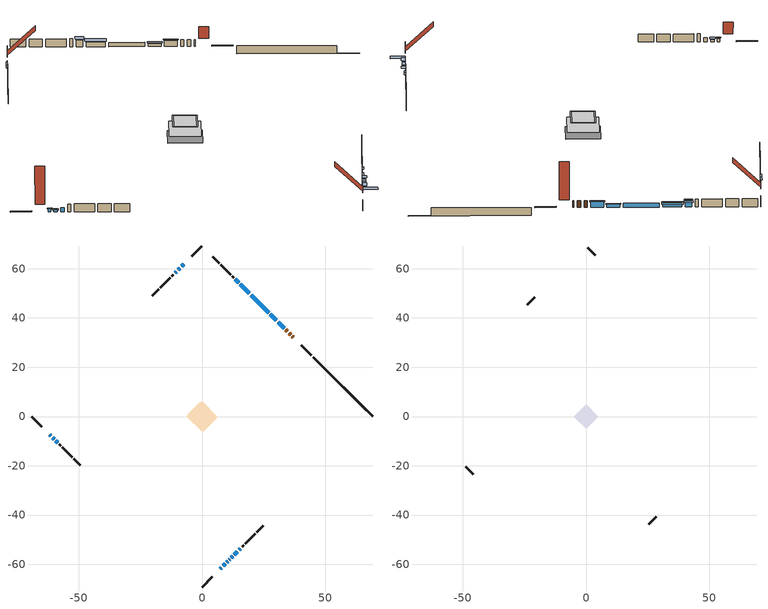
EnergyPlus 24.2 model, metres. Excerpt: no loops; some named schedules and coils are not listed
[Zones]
conditioned space
 floor adiabatic (AdiabaticFloorConstruction): -6.24,0 0,6.24 6.24,0 0,-6.24 z1.86
 floor foundation (Slab1 construction): -6.03,0.81 -0.81,6.03 6.03,-0.81 0.81,-6.03 z-0.64
 wall outside (RimJoist1 construction): 0,-69.24 4.22,-65.02 / -69.24,0 -65.02,-4.22 / 0,69.24 -4.22,65.02 / 44.44,24.8 40.22,29.02 z1.86:2.16
 wall outside (AdiabaticWallConstruction 1): 36.96,32.27 36.71,32.53 / 36.05,33.19 35.34,33.89 / 34.69,34.55 34.04,35.19 z1.86:3.89
 wall outside (AdiabaticWallConstruction): -61.76,-7.48 -61.33,-7.91 / 7.48,-61.76 7.91,-61.33 / 10.01,-59.23 10.45,-58.79 / 11.1,-58.14 11.25,-57.99 z1.86:2.78; 33.39,35.85 30.87,38.36 z1.86:3.56; 30.22,39.02 27.7,41.53 z1.86:2.72; 27.05,42.19 19.92,49.32 / -7.48,61.76 -8.3,60.93 / -59.35,-9.89 -58.63,-10.61 z1.86:3.08; -60.67,-8.56 -60.01,-9.23 / 13.11,-56.12 14.41,-54.83 z1.86:2.47; 8.57,-60.67 9.36,-59.88 z1.86:3.13; 19.26,49.97 15.49,53.74 z1.86:3.26; 14.84,54.4 13.54,55.69 z1.86:3.89; -8.96,60.28 -9.71,59.52 z1.86:3.38; -10.37,58.87 -10.93,58.31 / 15.06,-54.17 15.62,-53.62 z1.86:3.39; 11.9,-57.34 12.46,-56.78 z1.86:3.06
 wall outside (Wall1 construction): 16.28,-52.96 16.89,-52.34 / -57.97,-11.26 -57.36,-11.88 / -11.58,57.65 -12.2,57.04 / 12.89,56.35 12.27,56.96 z1.86:4.3
 wall outside (Wall2 construction): 17.55,-51.69 21.56,-47.68 / -56.7,-12.53 -52.69,-16.55 / -12.85,56.38 -16.87,52.37 / 11.62,57.62 7.61,61.63 z1.86:4.3
 wall outside (Wall3 construction): 22.22,-47.02 24.82,-44.42 / -52.03,-17.2 -49.44,-19.8 / -17.52,51.71 -20.12,49.12 / 6.95,62.29 4.35,64.89 z1.86:4.3
 wall foundation (FoundationWall1 construction): 45.1,24.14,-0.64 45.1,24.14,1.86 64.75,4.49,1.86 64.75,4.49,-0.54 69.24,0,-0.54 69.24,0,-0.64
 window (WindowConstruction 9): -61.76,-7.48 -61.33,-7.91 z1.86:2.77
 window (WindowConstruction 5): 33.39,35.85 30.87,38.36 z1.86:3.56
 window (WindowConstruction 6): 30.22,39.02 27.7,41.53 z1.86:2.72
 window (WindowConstruction 7): 27.05,42.19 19.92,49.32 z1.86:3.08
 window (WindowConstruction 8): -60.67,-8.57 -60.01,-9.23 z1.86:2.47
 window (WindowConstruction 13): -7.48,61.76 -8.3,60.94 z1.86:3.08
 window (WindowConstruction 10): 7.48,-61.76 7.91,-61.33 z1.86:2.77
 window (WindowConstruction 14): 8.57,-60.67 9.36,-59.88 z1.86:3.13
 window (WindowConstruction 15): 19.26,49.97 15.5,53.74 z1.86:3.26
 window (WindowConstruction 16): 14.84,54.4 13.55,55.69 z1.86:3.89
 window (WindowConstruction 17): -59.35,-9.89 -58.63,-10.61 z1.86:3.08
 window (WindowConstruction 11): 10.01,-59.22 10.44,-58.79 z1.86:2.77
 window (WindowConstruction 12): 11.1,-58.14 11.25,-57.99 z1.86:2.77
 window (WindowConstruction): -8.96,60.28 -9.71,59.52 z1.86:3.38
 window (WindowConstruction 1): -10.37,58.87 -10.93,58.31 z1.86:3.38
 window (WindowConstruction 2): 11.9,-57.33 12.46,-56.78 z1.86:3.05
 window (WindowConstruction 3): 13.12,-56.12 14.41,-54.83 z1.86:2.47
 window (WindowConstruction 4): 15.07,-54.17 15.62,-53.62 z1.86:3.38
 door (Door): 36.96,32.27 36.71,32.53 z1.86:3.89
 door (Door 1): 36.05,33.19 35.34,33.89 z1.86:3.89
 door (Door 2): 34.69,34.55 34.04,35.19 z1.86:3.89
 ceiling adiabatic (AdiabaticFloorConstruction): 0,-6.24 6.24,0 0,6.24 -6.24,0 z1.86
attic - vented
 floor to conditioned space (Floor1 construction Reversed): -4.35,0 0,4.35 4.35,0 0,-4.35 z4.3
 floor to conditioned space (Floor2 construction Reversed): -4.87,0 0,4.87 4.87,0 0,-4.87 z4.3
 wall outside (Wall4 construction): 25.47,-43.77 28.51,-40.73 / -48.78,-20.46 -45.74,-23.49 / -20.78,48.46 -23.81,45.42 / 3.69,65.54 0.66,68.58 z1.86:4.3
 roof outside (Roof1 construction): 6.82,-62.42,4.3 1.33,-56.93,12.06 -0.61,-58.87,12.06 4.88,-64.36,4.3; -62.42,-6.82,4.3 -56.93,-1.33,12.06 -58.87,0.61,12.06 -64.36,-4.88,4.3; -6.82,62.42,4.3 -1.33,56.93,12.06 0.61,58.87,12.06 -4.88,64.36,4.3; 37.62,31.62,4.3 32.13,26.13,12.06 34.07,24.18,12.06 39.56,29.68,4.3
shading: -61.12,-8.12 -61.97,-7.27 -62.26,-7.56 -61.41,-8.41 z3.07; 30.66,38.58 33.6,35.64 33.89,35.93 30.95,38.87 z3.86; 27.49,41.75 30.43,38.81 30.72,39.1 27.78,42.04 z3.02; -59.8,-9.44 -60.88,-8.35 -61.53,-9 -60.44,-10.09 z2.77; 8.12,-61.12 7.27,-61.97 10.29,-64.99 11.14,-64.14 z3.07; 9.57,-59.67 8.35,-60.88 9.22,-61.75 10.43,-60.53 z3.43; 15.28,53.95 19.48,49.76 20.55,50.84 16.36,55.03 z3.55; 13.33,55.9 15.05,54.19 16.12,55.26 14.41,56.98 z4.19; 10.66,-58.58 9.8,-59.44 10.45,-60.08 11.3,-59.23 z3.07; 11.46,-57.78 10.89,-58.35 11.53,-58.99 12.1,-58.43 z3.07; -9.92,59.31 -8.75,60.49 -9.04,60.78 -10.22,59.6 z3.68; -11.14,58.1 -10.16,59.08 -10.45,59.37 -11.43,58.39 z3.68; 12.67,-56.57 11.69,-57.55 12.55,-58.41 13.53,-57.43 z3.35; 14.62,-54.62 12.9,-56.33 13.2,-56.62 14.91,-54.91 z2.77; 15.83,-53.4 14.85,-54.38 15.15,-54.67 16.12,-53.7 z3.68
[Building]
Building 1: Terrain=Suburbs
[Site:Location]
Val Dor_QC: Latitude {deg}=48.06; Longitude {deg}=-77.79; Time Zone {hr}=-5; Elevation {m}=339; Keep Site Location Information=Yes
[Site:GroundTemperature:Shallow]
-3.62723, -6.2282, -6.43649, -5.2022, -0.247206, 4.68471, 8.96041, 11.669, 11.8991, 9.69612, 5.52945, 0.748825
[Site:WaterMainsTemperature]
Calculation Method=Schedule; Temperature Schedule=mains temperature schedule
[Material] Roughness=Rough; Thermal Absorptance=0.9
Name | Thickness {m} | Conductivity {W/m-K} | Density {kg/m3} | Specific Heat {J/kg-K} | Solar Absorptance | Visible Absorptance
asphalt or fiberglass shingles | 0.00635 | 0.162714 | 1121.4 | 1465.45 | 0.4 | 0.4
ceiling loosefill ins | 0.169333 | 0.0480833 | 16.02 | 1046.75 | 0.7 | 0.7
ceiling stud and cavity | 0.1397 | 0.0868972 | 65.682 | 1177.47 | 0.7 | 0.7
ceiling stud and cavity 1 | 0.1397 | 0.086049 | 65.682 | 1177.47 | 0.7 | 0.7
concrete 4.0 in. | 0.1016 | 1.803125 | 2242.8 | 837.4 | 0.7 | 0.7
concrete 8.0 in. | 0.2032 | 1.803125 | 2242.8 | 837.4 | 0.7 | 0.7
door material | 0.04445 | 0.0451087 | 512.64 | 1214.23 | 0.7 | 0.7
exterior vertical ins | 0.0530839 | 0.029427 | 32.04 | 1214.23 | 0.7 | 0.7
floor covering | 0.0127 | 0.0433444 | 54.468 | 1339.84 | 0.6 | 0.6
floor rigid ins; wall rigid ins 1 | 0.512978 | 0.029427 | 32.04 | 1214.23 | 0.7 | 0.7
floor stud and cavity | 0.1397 | 1.75129 | 37.0049 | 1207.88 | 0.7 | 0.7
furniture material conditioned space 1 | 0.1524 | 0.115458 | 640.8 | 1214.23 | 0.6 | 0.6
gypsum board | 0.0127 | 0.160291 | 801 | 837.4 | 0.6 | 0.6
gypsum board 1 | 0.0127 | 0.160291 | 801 | 837.4 | 0.7 | 0.7
osb sheathing 0.5 in. | 0.0127 | 0.115458 | 512.64 | 1214.23 | 0.7 | 0.7
osb sheathing 0.75 in. | 0.01905 | 0.115458 | 512.64 | 1214.23 | 0.7 | 0.7
osb sheathing 2.0 in. | 0.0508 | 0.115458 | 512.64 | 1214.23 | 0.7 | 0.7
rim joist rigid ins; wall rigid ins | 0.051816 | 0.029427 | 32.04 | 1214.23 | 0.7 | 0.7
rim joist stud and cavity | 0.0508 | 0.0280757 | 125.044 | 1163.47 | 0.6 | 0.6
wall stud and cavity | 0.1397 | 0.187121 | 139.0536 | 1170.24 | 0.7 | 0.7
wall stud and cavity 1 | 0.1397 | 0.160606 | 139.0536 | 1170.24 | 0.7 | 0.7
wall stud and cavity 2 | 0.1397 | 0.17099 | 139.0536 | 1170.24 | 0.7 | 0.7
wall stud and cavity 3 | 0.0889 | 6.1454 | 50.32683 | 1063.81 | 0.6 | 0.6
wall stud and cavity 4 | 0.0889 | 0.380278 | 52.3479 | 1209.89 | 0.7 | 0.7
wall stud and cavity 5 | 0.0889 | 0.391764 | 83.0341 | 1211.67 | 0.7 | 0.7
wood siding | 0.0254 | 0.102417 | 544.68 | 1172.36 | 0.4 | 0.4
wood siding 1 | 0.00254 | 0.102417 | 544.68 | 1172.36 | 0.4 | 0.4
wood siding 2; wood siding 3; wood siding 4 | 0.0254 | 0.102417 | 544.68 | 1172.36 | 0.7 | 0.7
[WindowMaterial:SimpleGlazingSystem]
Name | U-Factor {W/m2-K} | Solar Heat Gain Coefficient
WindowMaterial | 1.91178 | 0.4
WindowMaterial 1 | 2.00547 | 0.38
WindowMaterial 10 | 1.93449 | 0.4
WindowMaterial 11 | 1.82434 | 0.42
WindowMaterial 12 | 1.97765 | 0.39
WindowMaterial 13 | 2.23032 | 0.33
WindowMaterial 2 | 2.04749 | 0.37
WindowMaterial 3 | 2.08723 | 0.37
WindowMaterial 4 | 1.78687 | 0.43
WindowMaterial 5 | 1.95153 | 0.39
WindowMaterial 6 | 1.7846 | 0.43
WindowMaterial 7 | 2.191708 | 0.34
WindowMaterial 8 | 1.72384 | 0.4
WindowMaterial 9 | 2.04351 | 0.29
[Construction]
AdiabaticFloorConstruction: floor stud and cavity, floor rigid ins, osb sheathing 0.75 in., floor covering
AdiabaticWallConstruction: wood siding 3, wall rigid ins 1, wall stud and cavity 4, gypsum board
AdiabaticWallConstruction 1: wood siding 4, wall rigid ins 1, wall stud and cavity 4, gypsum board
Door; Door 1; Door 2: door material
Floor1 construction Reversed: gypsum board, ceiling stud and cavity, ceiling loosefill ins
Floor2 construction Reversed: gypsum board, ceiling stud and cavity 1, ceiling loosefill ins
FoundationWall1 construction: concrete 8.0 in., gypsum board 1
furniture construction conditioned space 1: furniture material conditioned space 1
PartitionWallConstruction: gypsum board, wall stud and cavity 5, gypsum board
RimJoist1 construction: wood siding 2, rim joist rigid ins, osb sheathing 2.0 in., rim joist stud and cavity
Roof1 construction: asphalt or fiberglass shingles
Slab1 construction: concrete 4.0 in.
Wall1 construction: wood siding, wall rigid ins, osb sheathing 0.5 in., wall stud and cavity, gypsum board
Wall2 construction: wood siding, wall rigid ins, osb sheathing 0.5 in., wall stud and cavity 1, gypsum board
Wall3 construction: wood siding, wall rigid ins, osb sheathing 0.5 in., wall stud and cavity 2, gypsum board
Wall4 construction: wood siding 1, wall stud and cavity 3
WindowConstruction: WindowMaterial
WindowConstruction 1; WindowConstruction 4: WindowMaterial 1
WindowConstruction 10; WindowConstruction 11; WindowConstruction 9: WindowMaterial 8
WindowConstruction 12: WindowMaterial 9
WindowConstruction 13; WindowConstruction 14: WindowMaterial 10
WindowConstruction 15: WindowMaterial 11
WindowConstruction 16: WindowMaterial 12
WindowConstruction 17: WindowMaterial 13
WindowConstruction 2: WindowMaterial 2
WindowConstruction 3: WindowMaterial 3
WindowConstruction 5: WindowMaterial 4
WindowConstruction 6: WindowMaterial 5
WindowConstruction 7: WindowMaterial 6
WindowConstruction 8: WindowMaterial 7
[Zone] Multiplier=1; Part of Total Floor Area=Yes
Name | Volume {m3}
attic - vented | 92.8121
conditioned space | 548.9
[Space]
Name | Zone | Volume {m3}
attic - vented 1 | attic - vented | 92.8121
conditioned space 1 | conditioned space | 548.9
[ZoneInfiltration:EffectiveLeakageArea]
infil attic - vented 1: Zone or Space=attic - vented 1; Schedule=Always On Discrete; Effective Air Leakage Area {cm2}=3101.09; Stack Coefficient=0.000709557; Wind Coefficient=1.79976e-05
[ZoneMixing]
whole house fan mix: Zone or Space=attic - vented; Schedule=Always On Continuous; Design Flow Rate Calculation Method=Flow/Zone; Design Flow Rate {m3/s}=0; Source Zone or Space=conditioned space
[SurfaceProperty:ExposedFoundationPerimeter]
Slab1: Exposed Perimeter Calculation Method=TotalExposedPerimeter; Total Exposed Perimeter {m}=34.138
[InternalMass] Zone or ZoneList=conditioned space; Space or SpaceList=conditioned space 1
Name | Construction | Surface Area {m2}
furniture mass conditioned space 1 | furniture construction conditioned space 1 | 59.7359
partition wall mass | PartitionWallConstruction | 149.34
[Lights]
interior lighting: Zone or ZoneList or Space or SpaceList=conditioned space 1; Schedule=interior lighting schedule; Design Level Calculation Method=LightingLevel; Lighting Level {W}=343.2; Return Air Fraction=0; Fraction Radiant=0.6; Fraction Visible=0.2; Fraction Replaceable=1
[People]
occupants: Zone or ZoneList or Space or SpaceList=conditioned space 1; Number of People Schedule=occupants schedule; Number of People Calculation Method=People; Number of People=3; Fraction Radiant=0.314171; Sensible Heat Fraction=0.56303; Activity Level Schedule=occupants activity schedule; Carbon Dioxide Generation Rate {m3/s-W}=0; Enable ASHRAE 55 Comfort Warnings=No; Mean Radiant Temperature Calculation Type=EnclosureAveraged
[ElectricEquipment] Zone or ZoneList or Space or SpaceList=conditioned space 1; Design Level Calculation Method=EquipmentLevel
Name | Schedule | Design Level {W} | Fraction Latent | Fraction Radiant | Fraction Lost
clothes dryer | clothes dryer schedule | 140.772 | 0.015 | 0.081 | 0.85
clothes washer | clothes washer schedule | 32.1985 | 0.03 | 0.162 | 0.7
cooking range | cooking range schedule | 215.147 | 0.08 | 0.432 | 0.2
dishwasher | dishwasher schedule | 66.8632 | 0.3 | 0.18 | 0.4
fridge | fridge schedule | 72.9452 | 0 | 0.6 | 0
mech vent bath fan 0 | mech vent bath fan 0 schedule | 25.1 | 0 | 0 | 1
mech vent bath fan 1 | mech vent bath fan 1 schedule | 25.1 | 0 | 0 | 1
mech vent bath fan 2 | mech vent bath fan 2 schedule | 25.1 | 0 | 0 | 1
mech vent house fan | mech vent house fan schedule | 19.9167 | 0 | 0 | 0.5
mech vent house fan cfis | mech vent house fan cfis schedule | 0 | 0 | 0 | 0
mech vent range fan 0 | mech vent range fan 0 schedule | 57 | 0 | 0 | 1
misc plug loads | misc plug loads schedule | 494.7 | 0.045 | 0.513 | 0.1
whole house fan | Always On Discrete | 0 | 0 | 0 | 1
[OtherEquipment] Zone or ZoneList or Space or SpaceList=conditioned space 1; Design Level Calculation Method=EquipmentLevel
Name | Fuel Type | Schedule | Design Level {W} | Fraction Latent | Fraction Radiant | Fraction Lost
clothes dryer 1 | Electricity | clothes dryer schedule | 0 | 0.015 | 0.081 | 0.85
cooking range 1 | Electricity | cooking range schedule | 0 | 0.08 | 0.432 | 0.2
general water use latent | None | general water use schedule | 62.594 | 1 | 0 | 0
general water use sensible | None | general water use schedule | -61.6891 | 0 | 0.6 | 0
mech vent house fan latent load | None | Always On Discrete | 0 | 1 | 0 | 0
mech vent house fan sensible load | None | Always On Discrete | 0 | 0 | 0 | 0
water heater energy adjustment1 | Electricity | Always On Discrete | 0.01 | 0 | 0 | 1
[ZoneInfiltration:DesignFlowRate] Zone or ZoneList or Space or SpaceList=conditioned space 1; Schedule=Always On Discrete; Design Flow Rate Calculation Method=Flow/Zone; Design Flow Rate {m3/s}=0
infil flow; natural vent flow; whole house fan flow
[ZoneControl:Thermostat]
conditioned space Thermostat: Zone or ZoneList=conditioned space; Control Type Schedule=conditioned space Thermostat Schedule; Control 1=conditioned space temperature setpoint; Temperature Difference Between Cutout And Setpoint {deltaC}=0
[ThermostatSetpoint:DualSetpoint]
conditioned space temperature setpoint: Heating Setpoint Temperature Schedule=heating setpoint; Cooling Setpoint Temperature Schedule=cooling setpoint
[AirLoopHVAC:UnitarySystem] Control Type=Load; Controlling Zone or Thermostat Location=conditioned space; Dehumidification Control Type=None; Availability Schedule=Always On Discrete; Fan Placement=BlowThrough; DX Heating Coil Sizing Ratio=1; Use DOAS DX Cooling Coil=No; Minimum Supply Air Temperature {C}=2; Latent Load Control=SensibleOnlyLoadControl; Cooling Supply Air Flow Rate Method=None; Heating Supply Air Flow Rate Method=SupplyAirFlowRate; Heating Supply Air Flow Rate {m3/s}=0.00141584; No Load Supply Air Flow Rate Method=SupplyAirFlowRate; No Load Supply Air Flow Rate {m3/s}=0; No Load Supply Air Flow Rate Control Set To Low Speed=Yes; Maximum Supply Air Temperature {C}=48.8889; Maximum Outdoor Dry-Bulb Temperature for Supplemental Heater Operation {C}=21; Ancillary On-Cycle Electric Power {W}=0; Ancillary Off-Cycle Electric Power {W}=0
Name | Supply Fan | Supply Air Fan Operating Mode Schedule | Heating Coil
unit heater unitary system | unit heater supply fan | unit heater auto fan schedule | unit heater htg coil
unit heater unitary system 1 | unit heater supply fan 1 | unit heater auto fan schedule 1 | unit heater htg coil 1
[Zone equipment]
conditioned space: electric baseboard, unit heater unitary system, unit heater unitary system 1
[Foundation:Kiva]
Foundation Kiva 1: Initial Indoor Air Temperature {C}=18; Wall Height Above Grade {m}=1.86001; Wall Depth Below Slab {m}=0.2032; Custom Block Material Name 1=exterior vertical ins; Custom Block Depth 1 {m}=2.5; Custom Block X Position 1 {m}=0.2159; Custom Block Z Position 1 {m}=0
[Foundation:Kiva:Settings]
Soil Conductivity {W/m-K}=0.849921; Soil Density {kg/m3}=1842.3; Soil Specific Heat {J/kg-K}=418.7; Ground Solar Absorptivity=0.9; Ground Thermal Absorptivity=0.9; Ground Surface Roughness {m}=0.03; Far-Field Width {m}=40; Deep-Ground Boundary Condition=ZeroFlux; Deep-Ground Depth {m}=40; Minimum Cell Dimension {m}=0.2; Maximum Cell Growth Coefficient=3; Simulation Timestep=Timestep
[Exterior:Lights]
exterior lighting: Schedule=exterior lighting schedule; Design Level {W}=75.6
[EnergyManagementSystem:Sensor] Output:Variable or Output:Meter Index Key=conditioned space
Name | Output:Variable or Output:Meter
conditioned_space_clg_unmet_s | Zone Cooling Setpoint Not Met Time
conditioned_space_htg_unmet_s | Zone Heating Setpoint Not Met Time
fridge_tin_s; tin_s; tin_s_1 | Zone Mean Air Temperature
tout_s | Zone Outdoor Air Drybulb Temperature
win_s | Zone Air Humidity Ratio
[Schedule:Constant]
Name | Hourly Value
Always On Continuous; mech vent house fan schedule; mech vent house fan cfis schedule; Always On Discrete | 1
occupants activity schedule | 117.228
fridge schedule; unit heater auto fan schedule; unit heater auto fan schedule 1 | 0
[Schedule:Week:Daily]
interior lighting schedule Week Rule - Jan1-Jan27: interior lighting schedule day, interior lighting schedule day, interior lighting schedule day, interior lighting schedule day, interior lighting schedule day, interior lighting schedule day, interior lighting schedule day, interior lighting schedule default day, interior lighting schedule default day, interior lighting schedule default day, interior lighting schedule default day, interior lighting schedule default day
interior lighting schedule Week Rule - Jan28-Feb3: interior lighting schedule day, interior lighting schedule day, interior lighting schedule day, interior lighting schedule day, interior lighting schedule day 1, interior lighting schedule day 1, interior lighting schedule day 1, interior lighting schedule default day, interior lighting schedule default day, interior lighting schedule default day, interior lighting schedule default day, interior lighting schedule default day
interior lighting schedule Week Rule - Feb4-Feb24: interior lighting schedule day 1, interior lighting schedule day 1, interior lighting schedule day 1, interior lighting schedule day 1, interior lighting schedule day 1, interior lighting schedule day 1, interior lighting schedule day 1, interior lighting schedule default day, interior lighting schedule default day, interior lighting schedule default day, interior lighting schedule default day, interior lighting schedule default day
interior lighting schedule Week Rule - Feb25-Mar3: interior lighting schedule day 1, interior lighting schedule day 1, interior lighting schedule day 1, interior lighting schedule day 1, interior lighting schedule day 2, interior lighting schedule day 2, interior lighting schedule day 2, interior lighting schedule default day, interior lighting schedule default day, interior lighting schedule default day, interior lighting schedule default day, interior lighting schedule default day
interior lighting schedule Week Rule - Mar4-Mar31: interior lighting schedule day 2, interior lighting schedule day 2, interior lighting schedule day 2, interior lighting schedule day 2, interior lighting schedule day 2, interior lighting schedule day 2, interior lighting schedule day 2, interior lighting schedule default day, interior lighting schedule default day, interior lighting schedule default day, interior lighting schedule default day, interior lighting schedule default day
interior lighting schedule Week Rule - Apr1-Apr28: interior lighting schedule day 3, interior lighting schedule day 3, interior lighting schedule day 3, interior lighting schedule day 3, interior lighting schedule day 3, interior lighting schedule day 3, interior lighting schedule day 3, interior lighting schedule default day, interior lighting schedule default day, interior lighting schedule default day, interior lighting schedule default day, interior lighting schedule default day
interior lighting schedule Week Rule - Apr29-May5: interior lighting schedule day 3, interior lighting schedule day 3, interior lighting schedule day 4, interior lighting schedule day 4, interior lighting schedule day 4, interior lighting schedule day 4, interior lighting schedule day 4, interior lighting schedule default day, interior lighting schedule default day, interior lighting schedule default day, interior lighting schedule default day, interior lighting schedule default day
interior lighting schedule Week Rule - May6-May26: interior lighting schedule day 4, interior lighting schedule day 4, interior lighting schedule day 4, interior lighting schedule day 4, interior lighting schedule day 4, interior lighting schedule day 4, interior lighting schedule day 4, interior lighting schedule default day, interior lighting schedule default day, interior lighting schedule default day, interior lighting schedule default day, interior lighting schedule default day
interior lighting schedule Week Rule - May27-Jun2: interior lighting schedule day 4, interior lighting schedule day 4, interior lighting schedule day 4, interior lighting schedule day 4, interior lighting schedule day 4, interior lighting schedule day 5, interior lighting schedule day 5, interior lighting schedule default day, interior lighting schedule default day, interior lighting schedule default day, interior lighting schedule default day, interior lighting schedule default day
interior lighting schedule Week Rule - Jun3-Jun30: interior lighting schedule day 5, interior lighting schedule day 5, interior lighting schedule day 5, interior lighting schedule day 5, interior lighting schedule day 5, interior lighting schedule day 5, interior lighting schedule day 5, interior lighting schedule default day, interior lighting schedule default day, interior lighting schedule default day, interior lighting schedule default day, interior lighting schedule default day
interior lighting schedule Week Rule - Jul1-Jul28: interior lighting schedule day 6, interior lighting schedule day 6, interior lighting schedule day 6, interior lighting schedule day 6, interior lighting schedule day 6, interior lighting schedule day 6, interior lighting schedule day 6, interior lighting schedule default day, interior lighting schedule default day, interior lighting schedule default day, interior lighting schedule default day, interior lighting schedule default day
interior lighting schedule Week Rule - Jul29-Aug4: interior lighting schedule day 6, interior lighting schedule day 6, interior lighting schedule day 6, interior lighting schedule day 7, interior lighting schedule day 7, interior lighting schedule day 7, interior lighting schedule day 7, interior lighting schedule default day, interior lighting schedule default day, interior lighting schedule default day, interior lighting schedule default day, interior lighting schedule default day
interior lighting schedule Week Rule - Aug5-Aug25: interior lighting schedule day 7, interior lighting schedule day 7, interior lighting schedule day 7, interior lighting schedule day 7, interior lighting schedule day 7, interior lighting schedule day 7, interior lighting schedule day 7, interior lighting schedule default day, interior lighting schedule default day, interior lighting schedule default day, interior lighting schedule default day, interior lighting schedule default day
interior lighting schedule Week Rule - Aug26-Sep1: interior lighting schedule day 7, interior lighting schedule day 7, interior lighting schedule day 7, interior lighting schedule day 7, interior lighting schedule day 7, interior lighting schedule day 7, interior lighting schedule day 8, interior lighting schedule default day, interior lighting schedule default day, interior lighting schedule default day, interior lighting schedule default day, interior lighting schedule default day
interior lighting schedule Week Rule - Sep2-Sep29: interior lighting schedule day 8, interior lighting schedule day 8, interior lighting schedule day 8, interior lighting schedule day 8, interior lighting schedule day 8, interior lighting schedule day 8, interior lighting schedule day 8, interior lighting schedule default day, interior lighting schedule default day, interior lighting schedule default day, interior lighting schedule default day, interior lighting schedule default day
interior lighting schedule Week Rule - Sep30-Oct6: interior lighting schedule day 8, interior lighting schedule day 9, interior lighting schedule day 9, interior lighting schedule day 9, interior lighting schedule day 9, interior lighting schedule day 9, interior lighting schedule day 9, interior lighting schedule default day, interior lighting schedule default day, interior lighting schedule default day, interior lighting schedule default day, interior lighting schedule default day
interior lighting schedule Week Rule - Oct7-Oct27: interior lighting schedule day 9, interior lighting schedule day 9, interior lighting schedule day 9, interior lighting schedule day 9, interior lighting schedule day 9, interior lighting schedule day 9, interior lighting schedule day 9, interior lighting schedule default day, interior lighting schedule default day, interior lighting schedule default day, interior lighting schedule default day, interior lighting schedule default day
interior lighting schedule Week Rule - Oct28-Nov3: interior lighting schedule day 9, interior lighting schedule day 9, interior lighting schedule day 9, interior lighting schedule day 9, interior lighting schedule day 10, interior lighting schedule day 10, interior lighting schedule day 10, interior lighting schedule default day, interior lighting schedule default day, interior lighting schedule default day, interior lighting schedule default day, interior lighting schedule default day
interior lighting schedule Week Rule - Nov4-Nov24: interior lighting schedule day 10, interior lighting schedule day 10, interior lighting schedule day 10, interior lighting schedule day 10, interior lighting schedule day 10, interior lighting schedule day 10, interior lighting schedule day 10, interior lighting schedule default day, interior lighting schedule default day, interior lighting schedule default day, interior lighting schedule default day, interior lighting schedule default day
interior lighting schedule Week Rule - Nov25-Dec1: interior lighting schedule day 10, interior lighting schedule day 10, interior lighting schedule day 10, interior lighting schedule day 10, interior lighting schedule day 10, interior lighting schedule day 10, interior lighting schedule day 11, interior lighting schedule default day, interior lighting schedule default day, interior lighting schedule default day, interior lighting schedule default day, interior lighting schedule default day
interior lighting schedule Week Rule - Dec2-Dec31: interior lighting schedule day 11, interior lighting schedule day 11, interior lighting schedule day 11, interior lighting schedule day 11, interior lighting schedule day 11, interior lighting schedule day 11, interior lighting schedule day 11, interior lighting schedule default day, interior lighting schedule default day, interior lighting schedule default day, interior lighting schedule default day, interior lighting schedule default day
occupants schedule Week Rule - Jan1-Dec31: occupants schedule day, occupants schedule day, occupants schedule day, occupants schedule day, occupants schedule day, occupants schedule day, occupants schedule day, occupants schedule default day, occupants schedule default day, occupants schedule default day, occupants schedule default day, occupants schedule default day
clothes dryer schedule Week Rule - Jan1-Dec31: clothes dryer schedule day, clothes dryer schedule day, clothes dryer schedule day, clothes dryer schedule day, clothes dryer schedule day, clothes dryer schedule day, clothes dryer schedule day, clothes dryer schedule default day, clothes dryer schedule default day, clothes dryer schedule default day, clothes dryer schedule default day, clothes dryer schedule default day
clothes washer schedule Week Rule - Jan1-Dec31: clothes washer schedule day, clothes washer schedule day, clothes washer schedule day, clothes washer schedule day, clothes washer schedule day, clothes washer schedule day, clothes washer schedule day, clothes washer schedule default day, clothes washer schedule default day, clothes washer schedule default day, clothes washer schedule default day, clothes washer schedule default day
cooking range schedule Week Rule - Jan1-Dec31: cooking range schedule day, cooking range schedule day, cooking range schedule day, cooking range schedule day, cooking range schedule day, cooking range schedule day, cooking range schedule day, cooking range schedule default day, cooking range schedule default day, cooking range schedule default day, cooking range schedule default day, cooking range schedule default day
dishwasher schedule Week Rule - Jan1-Dec31: dishwasher schedule day, dishwasher schedule day, dishwasher schedule day, dishwasher schedule day, dishwasher schedule day, dishwasher schedule day, dishwasher schedule day, dishwasher schedule default day, dishwasher schedule default day, dishwasher schedule default day, dishwasher schedule default day, dishwasher schedule default day
mech vent bath fan 0 schedule Week Rule - Jan1-Dec31: mech vent bath fan 0 schedule day, mech vent bath fan 0 schedule day, mech vent bath fan 0 schedule day, mech vent bath fan 0 schedule day, mech vent bath fan 0 schedule day, mech vent bath fan 0 schedule day, mech vent bath fan 0 schedule day, mech vent bath fan 0 schedule default day, mech vent bath fan 0 schedule default day, mech vent bath fan 0 schedule default day, mech vent bath fan 0 schedule default day, mech vent bath fan 0 schedule default day
mech vent bath fan 1 schedule Week Rule - Jan1-Dec31: mech vent bath fan 1 schedule day, mech vent bath fan 1 schedule day, mech vent bath fan 1 schedule day, mech vent bath fan 1 schedule day, mech vent bath fan 1 schedule day, mech vent bath fan 1 schedule day, mech vent bath fan 1 schedule day, mech vent bath fan 1 schedule default day, mech vent bath fan 1 schedule default day, mech vent bath fan 1 schedule default day, mech vent bath fan 1 schedule default day, mech vent bath fan 1 schedule default day
mech vent bath fan 2 schedule Week Rule - Jan1-Dec31: mech vent bath fan 2 schedule day, mech vent bath fan 2 schedule day, mech vent bath fan 2 schedule day, mech vent bath fan 2 schedule day, mech vent bath fan 2 schedule day, mech vent bath fan 2 schedule day, mech vent bath fan 2 schedule day, mech vent bath fan 2 schedule default day, mech vent bath fan 2 schedule default day, mech vent bath fan 2 schedule default day, mech vent bath fan 2 schedule default day, mech vent bath fan 2 schedule default day
mech vent range fan 0 schedule Week Rule - Jan1-Dec31: mech vent range fan 0 schedule day, mech vent range fan 0 schedule day, mech vent range fan 0 schedule day, mech vent range fan 0 schedule day, mech vent range fan 0 schedule day, mech vent range fan 0 schedule day, mech vent range fan 0 schedule day, mech vent range fan 0 schedule default day, mech vent range fan 0 schedule default day, mech vent range fan 0 schedule default day, mech vent range fan 0 schedule default day, mech vent range fan 0 schedule default day
misc plug loads schedule Week Rule - Jan1-Dec31: misc plug loads schedule day, misc plug loads schedule day, misc plug loads schedule day, misc plug loads schedule day, misc plug loads schedule day, misc plug loads schedule day, misc plug loads schedule day, misc plug loads schedule default day, misc plug loads schedule default day, misc plug loads schedule default day, misc plug loads schedule default day, misc plug loads schedule default day
general water use schedule Week Rule - Jan1-Dec31: general water use schedule day, general water use schedule day, general water use schedule day, general water use schedule day, general water use schedule day, general water use schedule day, general water use schedule day, general water use schedule default day, general water use schedule default day, general water use schedule default day, general water use schedule default day, general water use schedule default day
exterior lighting schedule Week Rule - Jan1-Jan27: exterior lighting schedule day, exterior lighting schedule day, exterior lighting schedule day, exterior lighting schedule day, exterior lighting schedule day, exterior lighting schedule day, exterior lighting schedule day, exterior lighting schedule default day, exterior lighting schedule default day, exterior lighting schedule default day, exterior lighting schedule default day, exterior lighting schedule default day
exterior lighting schedule Week Rule - Jan28-Feb3: exterior lighting schedule day, exterior lighting schedule day, exterior lighting schedule day, exterior lighting schedule day, exterior lighting schedule day 1, exterior lighting schedule day 1, exterior lighting schedule day 1, exterior lighting schedule default day, exterior lighting schedule default day, exterior lighting schedule default day, exterior lighting schedule default day, exterior lighting schedule default day
[Schedule:Year]
interior lighting schedule: interior lighting schedule Week Rule - Jan1-Jan27, 1, 1, 1, 27, interior lighting schedule Week Rule - Jan28-Feb3, 1, 28, 2, 3, interior lighting schedule Week Rule - Feb4-Feb24, 2, 4, 2, 24, interior lighting schedule Week Rule - Feb25-Mar3, 2, 25, 3, 3, interior lighting schedule Week Rule - Mar4-Mar31, 3, 4, 3, 31, interior lighting schedule Week Rule - Apr1-Apr28, 4, 1, 4, 28, interior lighting schedule Week Rule - Apr29-May5, 4, 29, 5, 5, interior lighting schedule Week Rule - May6-May26, 5, 6, 5, 26, interior lighting schedule Week Rule - May27-Jun2, 5, 27, 6, 2, interior lighting schedule Week Rule - Jun3-Jun30, 6, 3, 6, 30, interior lighting schedule Week Rule - Jul1-Jul28, 7, 1, 7, 28, interior lighting schedule Week Rule - Jul29-Aug4, 7, 29, 8, 4, interior lighting schedule Week Rule - Aug5-Aug25, 8, 5, 8, 25, interior lighting schedule Week Rule - Aug26-Sep1, 8, 26, 9, 1, interior lighting schedule Week Rule - Sep2-Sep29, 9, 2, 9, 29, interior lighting schedule Week Rule - Sep30-Oct6, 9, 30, 10, 6, interior lighting schedule Week Rule - Oct7-Oct27, 10, 7, 10, 27, interior lighting schedule Week Rule - Oct28-Nov3, 10, 28, 11, 3, interior lighting schedule Week Rule - Nov4-Nov24, 11, 4, 11, 24, interior lighting schedule Week Rule - Nov25-Dec1, 11, 25, 12, 1, interior lighting schedule Week Rule - Dec2-Dec31, 12, 2, 12, 31
occupants schedule: occupants schedule Week Rule - Jan1-Dec31, 1, 1, 12, 31
clothes dryer schedule: clothes dryer schedule Week Rule - Jan1-Dec31, 1, 1, 12, 31
clothes washer schedule: clothes washer schedule Week Rule - Jan1-Dec31, 1, 1, 12, 31
cooking range schedule: cooking range schedule Week Rule - Jan1-Dec31, 1, 1, 12, 31
dishwasher schedule: dishwasher schedule Week Rule - Jan1-Dec31, 1, 1, 12, 31
mech vent bath fan 0 schedule: mech vent bath fan 0 schedule Week Rule - Jan1-Dec31, 1, 1, 12, 31
mech vent bath fan 1 schedule: mech vent bath fan 1 schedule Week Rule - Jan1-Dec31, 1, 1, 12, 31
mech vent bath fan 2 schedule: mech vent bath fan 2 schedule Week Rule - Jan1-Dec31, 1, 1, 12, 31
mech vent range fan 0 schedule: mech vent range fan 0 schedule Week Rule - Jan1-Dec31, 1, 1, 12, 31
misc plug loads schedule: misc plug loads schedule Week Rule - Jan1-Dec31, 1, 1, 12, 31
general water use schedule: general water use schedule Week Rule - Jan1-Dec31, 1, 1, 12, 31
exterior lighting schedule: exterior lighting schedule Week Rule - Jan1-Jan27, 1, 1, 1, 27, exterior lighting schedule Week Rule - Jan28-Feb3, 1, 28, 2, 3, exterior lighting schedule Week Rule - Feb4-Feb24, 2, 4, 2, 24, exterior lighting schedule Week Rule - Feb25-Mar3, 2, 25, 3, 3, exterior lighting schedule Week Rule - Mar4-Mar31, 3, 4, 3, 31, exterior lighting schedule Week Rule - Apr1-Apr28, 4, 1, 4, 28, exterior lighting schedule Week Rule - Apr29-May5, 4, 29, 5, 5, exterior lighting schedule Week Rule - May6-May26, 5, 6, 5, 26, exterior lighting schedule Week Rule - May27-Jun2, 5, 27, 6, 2, exterior lighting schedule Week Rule - Jun3-Jun30, 6, 3, 6, 30, exterior lighting schedule Week Rule - Jul1-Jul28, 7, 1, 7, 28, exterior lighting schedule Week Rule - Jul29-Aug4, 7, 29, 8, 4, exterior lighting schedule Week Rule - Aug5-Aug25, 8, 5, 8, 25, exterior lighting schedule Week Rule - Aug26-Sep1, 8, 26, 9, 1, exterior lighting schedule Week Rule - Sep2-Sep29, 9, 2, 9, 29, exterior lighting schedule Week Rule - Sep30-Oct6, 9, 30, 10, 6, exterior lighting schedule Week Rule - Oct7-Oct27, 10, 7, 10, 27, exterior lighting schedule Week Rule - Oct28-Nov3, 10, 28, 11, 3, exterior lighting schedule Week Rule - Nov4-Nov24, 11, 4, 11, 24, exterior lighting schedule Week Rule - Nov25-Dec1, 11, 25, 12, 1, exterior lighting schedule Week Rule - Dec2-Dec31, 12, 2, 12, 31
[Schedule:Compact]
conditioned space Thermostat Schedule: Through: 12/31, For: AllDays, Until: 24:00, 4
mains temperature schedule: Through: 01/01, For: AllDays, Until: 24:00, 2.77, Through: 01/02, For: AllDays, Until: 24:00, 2.69167, Through: 01/03, For: AllDays, Until: 24:00, 2.61444, Through: 01/04, For: AllDays, Until: 24:00, 2.53778, Through: 01/05, For: AllDays, Until: 24:00, 2.46222, Through: 01/06, For: AllDays, Until: 24:00, 2.38833, Through: 01/07, For: AllDays, Until: 24:00, 2.315, Through: 01/08, For: AllDays, Until: 24:00, 2.24278, Through: 01/09, For: AllDays, Until: 24:00, 2.17111, Through: 01/10, For: AllDays, Until: 24:00, 2.10111, Through: 01/11, For: AllDays, Until: 24:00, 2.03222, Through: 01/12, For: AllDays, Until: 24:00, 1.96444, Through: 01/13, For: AllDays, Until: 24:00, 1.89778, Through: 01/14, For: AllDays, Until: 24:00, 1.83278, Through: 01/15, For: AllDays, Until: 24:00, 1.76833, Through: 01/16, For: AllDays, Until: 24:00, 1.70556, Through: 01/17, For: AllDays, Until: 24:00, 1.64333, Through: 01/18, For: AllDays, Until: 24:00, 1.58333, Through: 01/19, For: AllDays, Until: 24:00, 1.52389, Through: 01/20, For: AllDays, Until: 24:00, 1.46611, Through: 01/21, For: AllDays, Until: 24:00, 1.40944, Through: 01/22, For: AllDays, Until: 24:00, 1.35389, Through: 01/23, For: AllDays, Until: 24:00, 1.3, Through: 01/24, For: AllDays, Until: 24:00, 1.24778, Through: 01/25, For: AllDays, Until: 24:00, 1.19667, Through: 01/26, For: AllDays, Until: 24:00, 1.14667, Through: 01/27, For: AllDays, Until: 24:00, 1.09833, Through: 01/28, For: AllDays, Until: 24:00, 1.05111, Through: 01/29, For: AllDays, Until: 24:00, 1.00611, Through: 01/30, For: AllDays, Until: 24:00, 0.961667, Through: 01/31, For: AllDays, Until: 24:00, 0.919444, Through: 02/01, For: AllDays, Until: 24:00, 0.878333, Through: 02/02, For: AllDays, Until: 24:00, 0.838333, Through: 02/03, For: AllDays, Until: 24:00, 0.800556, Through: 02/04, For: AllDays, Until: 24:00, 0.763889, Through: 02/05, For: AllDays, Until: 24:00, 0.728889, Through: 02/06, For: AllDays, Until: 24:00, 0.695, Through: 02/07, For: AllDays, Until: 24:00, 0.663333, Through: 02/08, For: AllDays, Until: 24:00, 0.632778, Through: 02/09, For: AllDays, Until: 24:00, 0.603889, Through: 02/10, For: AllDays, Until: 24:00, 0.576111, Through: 02/11, For: AllDays, Until: 24:00, 0.550556, Through: 02/12, For: AllDays, Until: 24:00, 0.526667, Through: 02/13, For: AllDays, Until: 24:00, 0.503889, Through: 02/14, For: AllDays, Until: 24:00, 0.482778, Through: 02/15, For: AllDays, Until: 24:00, 0.463333, Through: 02/16, For: AllDays, Until: 24:00, 0.445556, Through: 02/17, For: AllDays, Until: 24:00, 0.429444, Through: 02/18, For: AllDays, Until: 24:00, 0.415, Through: 02/19, For: AllDays, Until: 24:00, 0.402222, Through: 02/20, For: AllDays, Until: 24:00, 0.391111, Through: 02/21, For: AllDays, Until: 24:00, 0.381111, Through: 02/22, For: AllDays, Until: 24:00, 0.373333, Through: 02/23, For: AllDays, Until: 24:00, 0.367222, Through: 02/24, For: AllDays, Until: 24:00, 0.362222, Through: 02/25, For: AllDays, Until: 24:00, 0.359444, Through: 02/26, For: AllDays, Until: 24:00, 0.357778, Through: 02/27, For: AllDays, Until: 24:00, 0.357778, Through: 02/28, For: AllDays, Until: 24:00, 0.36, Through: 03/01, For: AllDays, Until: 24:00, 0.363333, Through: 03/02, For: AllDays, Until: 24:00, 0.368333, Through: 03/03, For: AllDays, Until: 24:00, 0.375556, Through: 03/04, For: AllDays, Until: 24:00, 0.383889, Through: 03/05, For: AllDays, Until: 24:00, 0.393889, Through: 03/06, For: AllDays, Until: 24:00, 0.405556, Through: 03/07, For: AllDays, Until: 24:00, 0.418889, Through: 03/08, For: AllDays, Until: 24:00, 0.433889, Through: 03/09, For: AllDays, Until: 24:00, 0.450556, Through: 03/10, For: AllDays, Until: 24:00, 0.468333, Through: 03/11, For: AllDays, Until: 24:00, 0.488333, Through: 03/12, For: AllDays, Until: 24:00, 0.509444, Through: 03/13, For: AllDays, Until: 24:00, 0.532778, Through: 03/14, For: AllDays, Until: 24:00, 0.557222, Through: 03/15, For: AllDays, Until: 24:00, 0.583333, Through: 03/16, For: AllDays, Until: 24:00, 0.611111, Through: 03/17, For: AllDays, Until: 24:00, 0.640556, Through: 03/18, For: AllDays, Until: 24:00, 0.671111, Through: 03/19, For: AllDays, Until: 24:00, 0.703889, Through: 03/20, For: AllDays, Until: 24:00, 0.737778, Through: 03/21, For: AllDays, Until: 24:00, 0.773333, Through: 03/22, For: AllDays, Until: 24:00, 0.81, Through: 03/23, For: AllDays, Until: 24:00, 0.848889, Through: 03/24, For: AllDays, Until: 24:00, 0.888889, Through: 03/25, For: AllDays, Until: 24:00, 0.93, Through: 03/26, For: AllDays, Until: 24:00, 0.973333, Through: 03/27, For: AllDays, Until: 24:00, 1.01778, Through: 03/28, For: AllDays, Until: 24:00, 1.06333, Through: 03/29, For: AllDays, Until: 24:00, 1.11111, Through: 03/30, For: AllDays, Until: 24:00, 1.15944, Through: 03/31, For: AllDays, Until: 24:00, 1.21, Through: 04/01, For: AllDays, Until: 24:00, 1.26111, Through: 04/02, For: AllDays, Until: 24:00, 1.31444, Through: 04/03, For: AllDays, Until: 24:00, 1.36833, Through: 04/04, For: AllDays, Until: 24:00, 1.42389, Through: 04/05, For: AllDays, Until: 24:00, 1.48111, Through: 04/06, For: AllDays, Until: 24:00, 1.53944, Through: 04/07, For: AllDays, Until: 24:00, 1.59889, Through: 04/08, For: AllDays, Until: 24:00, 1.65944, Through: 04/09, For: AllDays, Until: 24:00, 1.72167, Through: 04/10, For: AllDays, Until: 24:00, 1.785, Through: 04/11, For: AllDays, Until: 24:00, 1.84944, Through: 04/12, For: AllDays, Until: 24:00, 1.91556, Through: 04/13, For: AllDays, Until: 24:00, 1.98222, Through: 04/14, For: AllDays, Until: 24:00, 2.05056, Through: 04/15, For: AllDays, Until: 24:00, 2.11944, Through: 04/16, For: AllDays, Until: 24:00, 2.19, Through: 04/17, For: AllDays, Until: 24:00, 2.26167, Through: 04/18, For: AllDays, Until: 24:00, 2.33389, Through: 04/19, For: AllDays, Until: 24:00, 2.40778, Through: 04/20, For: AllDays, Until: 24:00, 2.48222, Through: 04/21, For: AllDays, Until: 24:00, 2.55778, Through: 04/22, For: AllDays, Until: 24:00, 2.63444, Through: 04/23, For: AllDays, Until: 24:00, 2.71222, Through: 04/24, For: AllDays, Until: 24:00, 2.79056, Through: 04/25, For: AllDays, Until: 24:00, 2.87, Through: 04/26, For: AllDays, Until: 24:00, 2.95056, Through: 04/27, For: AllDays, Until: 24:00, 3.03167, Through: 04/28, For: AllDays, Until: 24:00, 3.11389, Through: 04/29, For: AllDays, Until: 24:00, 3.19667, Through: 04/30, For: AllDays, Until: 24:00, 3.28056, Through: 05/01, For: AllDays, Until: 24:00, 3.365, Through: 05/02, For: AllDays, Until: 24:00, 3.45, Through: 05/03, For: AllDays, Until: 24:00, 3.53611, Through: 05/04, For: AllDays, Until: 24:00, 3.62278, Through: 05/05, For: AllDays, Until: 24:00, 3.71, Through: 05/06, For: AllDays, Until: 24:00, 3.79833, Through: 05/07, For: AllDays, Until: 24:00, 3.88667, Through: 05/08, For: AllDays, Until: 24:00, 3.97611, Through: 05/09, For: AllDays, Until: 24:00, 4.06556, Through: 05/10, For: AllDays, Until: 24:00, 4.15611, Through: 05/11, For: AllDays, Until: 24:00, 4.24722, Through: 05/12, For: AllDays, Until: 24:00, 4.33833, Through: 05/13, For: AllDays, Until: 24:00, 4.43, Through: 05/14, For: AllDays, Until: 24:00, 4.52222, Through: 05/15, For: AllDays, Until: 24:00, 4.615, Through: 05/16, For: AllDays, Until: 24:00, 4.70833, Through: 05/17, For: AllDays, Until: 24:00, 4.80167, Through: 05/18, For: AllDays, Until: 24:00, 4.895, Through: 05/19, For: AllDays, Until: 24:00, 4.98944, Through: 05/20, For: AllDays, Until: 24:00, 5.08333, Through: 05/21, For: AllDays, Until: 24:00, 5.17833, Through: 05/22, For: AllDays, Until: 24:00, 5.27278, Through: 05/23, For: AllDays, Until: 24:00, 5.36778, Through: 05/24, For: AllDays, Until: 24:00, 5.46278, Through: 05/25, For: AllDays, Until: 24:00, 5.55833, Through: 05/26, For: AllDays, Until: 24:00, 5.65333, Through: 05/27, For: AllDays, Until: 24:00, 5.74889, Through: 05/28, For: AllDays, Until: 24:00, 5.84444, Through: 05/29, For: AllDays, Until: 24:00, 5.94, Through: 05/30, For: AllDays, Until: 24:00, 6.03556, Through: 05/31, For: AllDays, Until: 24:00, 6.13056, Through: 06/01, For: AllDays, Until: 24:00, 6.22611, Through: 06/02, For: AllDays, Until: 24:00, 6.32167, Through: 06/03, For: AllDays, Until: 24:00, 6.41667, Through: 06/04, For: AllDays, Until: 24:00, 6.51167, Through: 06/05, For: AllDays, Until: 24:00, 6.60667, Through: 06/06, For: AllDays, Until: 24:00, 6.70111, Through: 06/07, For: AllDays, Until: 24:00, 6.79556, Through: 06/08, For: AllDays, Until: 24:00, 6.88944, Through: 06/09, For: AllDays, Until: 24:00, 6.98333, Through: 06/10, For: AllDays, Until: 24:00, 7.07667, Through: 06/11, For: AllDays, Until: 24:00, 7.17, Through: 06/12, For: AllDays, Until: 24:00, 7.26278, Through: 06/13, For: AllDays, Until: 24:00, 7.355, Through: 06/14, For: AllDays, Until: 24:00, 7.44722, Through: 06/15, For: AllDays, Until: 24:00, 7.53889, Through: 06/16, For: AllDays, Until: 24:00, 7.62944, Through: 06/17, For: AllDays, Until: 24:00, 7.72, Through: 06/18, For: AllDays, Until: 24:00, 7.81, Through: 06/19, For: AllDays, Until: 24:00, 7.89944, Through: 06/20, For: AllDays, Until: 24:00, 7.98833, Through: 06/21, For: AllDays, Until: 24:00, 8.07667, Through: 06/22, For: AllDays, Until: 24:00, 8.16389, Through: 06/23, For: AllDays, Until: 24:00, 8.25111, Through: 06/24, For: AllDays, Until: 24:00, 8.33722, Through: 06/25, For: AllDays, Until: 24:00, 8.42278, Through: 06/26, For: AllDays, Until: 24:00, 8.50722, Through: 06/27, For: AllDays, Until: 24:00, 8.59111, Through: 06/28, For: AllDays, Until: 24:00, 8.67444, Through: 06/29, For: AllDays, Until: 24:00, 8.75667, Through: 06/30, For: AllDays, Until: 24:00, 8.83833, Through: 07/01, For: AllDays, Until: 24:00, 8.91889, Through: 07/02, For: AllDays, Until: 24:00, 8.99833, Through: 07/03, For: AllDays, Until: 24:00, 9.07722, Through: 07/04, For: AllDays, Until: 24:00, 9.15556, Through: 07/05, For: AllDays, Until: 24:00, 9.23222, Through: 07/06, For: AllDays, Until: 24:00, 9.30833, Through: 07/07, For: AllDays, Until: 24:00, 9.38333, Through: 07/08, For: AllDays, Until: 24:00, 9.45722, Through: 07/09, For: AllDays, Until: 24:00, 9.53, Through: 07/10, For: AllDays, Until: 24:00, 9.60167, Through: 07/11, For: AllDays, Until: 24:00, 9.67222, Through: 07/12, For: AllDays, Until: 24:00, 9.74167, Through: 07/13, For: AllDays, Until: 24:00, 9.81, Through: 07/14, For: AllDays, Until: 24:00, 9.87722, Through: 07/15, For: AllDays, Until: 24:00, 9.94333, Through: 07/16, For: AllDays, Until: 24:00, 10.0083, Through: 07/17, For: AllDays, Until: 24:00, 10.0722, Through: 07/18, For: AllDays, Until: 24:00, 10.1344, Through: 07/19, For: AllDays, Until: 24:00, 10.1956, Through: 07/20, For: AllDays, Until: 24:00, 10.2556, Through: 07/21, For: AllDays, Until: 24:00, 10.3144, Through: 07/22, For: AllDays, Until: 24:00, 10.3717, Through: 07/23, For: AllDays, Until: 24:00, 10.4278, Through: 07/24, For: AllDays, Until: 24:00, 10.4822, Through: 07/25, For: AllDays, Until: 24:00, 10.5356, Through: 07/26, For: AllDays, Until: 24:00, 10.5878, Through: 07/27, For: AllDays, Until: 24:00, 10.6383, Through: 07/28, For: AllDays, Until: 24:00, 10.6872, Through: 07/29, For: AllDays, Until: 24:00, 10.735, Through: 07/30, For: AllDays, Until: 24:00, 10.7817, Through: 07/31, For: AllDays, Until: 24:00, 10.8261, Through: 08/01, For: AllDays, Until: 24:00, 10.8694, Through: 08/02, For: AllDays, Until: 24:00, 10.9117, Through: 08/03, For: AllDays, Until: 24:00, 10.9522, Through: 08/04, For: AllDays, Until: 24:00, 10.9911, Through: 08/05, For: AllDays, Until: 24:00, 11.0283, Through: 08/06, For: AllDays, Until: 24:00, 11.0644, Through: 08/07, For: AllDays, Until: 24:00, 11.0989, Through: 08/08, For: AllDays, Until: 24:00, 11.1317, Through: 08/09, For: AllDays, Until: 24:00, 11.1628, Through: 08/10, For: AllDays, Until: 24:00, 11.1928, Through: 08/11, For: AllDays, Until: 24:00, 11.2211, Through: 08/12, For: AllDays, Until: 24:00, 11.2478, Through: 08/13, For: AllDays, Until: 24:00, 11.2728, Through: 08/14, For: AllDays, Until: 24:00, 11.2961, Through: 08/15, For: AllDays, Until: 24:00, 11.3178, Through: 08/16, For: AllDays, Until: 24:00, 11.3383, Through: 08/17, For: AllDays, Until: 24:00, 11.3567, Through: 08/18, For: AllDays, Until: 24:00, 11.3739, Through: 08/19, For: AllDays, Until: 24:00, 11.3894, Through: 08/20, For: AllDays, Until: 24:00, 11.4033, Through: 08/21, For: AllDays, Until: 24:00, 11.4156, Through: 08/22, For: AllDays, Until: 24:00, 11.4261, Through: 08/23, For: AllDays, Until: 24:00, 11.435, Through: 08/24, For: AllDays, Until: 24:00, 11.4422, Through: 08/25, For: AllDays, Until: 24:00, 11.4478, Through: 08/26, For: AllDays, Until: 24:00, 11.4517, Through: 08/27, For: AllDays, Until: 24:00, 11.4539, Through: 08/28, For: AllDays, Until: 24:00, 11.4544, Through: 08/29, For: AllDays, Until: 24:00, 11.4539, Through: 08/30, For: AllDays, Until: 24:00, 11.4511, Through: 08/31, For: AllDays, Until: 24:00, 11.4467, Through: 09/01, For: AllDays, Until: 24:00, 11.4411, Through: 09/02, For: AllDays, Until: 24:00, 11.4333, Through: 09/03, For: AllDays, Until: 24:00, 11.4244, Through: 09/04, For: AllDays, Until: 24:00, 11.4133, Through: 09/05, For: AllDays, Until: 24:00, 11.4011, Through: 09/06, For: AllDays, Until: 24:00, 11.3872, Through: 09/07, For: AllDays, Until: 24:00, 11.3717, Through: 09/08, For: AllDays, Until: 24:00, 11.3544, Through: 09/09, For: AllDays, Until: 24:00, 11.3356, Through: 09/10, For: AllDays, Until: 24:00, 11.315, Through: 09/11, For: AllDays, Until: 24:00, 11.2928, Through: 09/12, For: AllDays, Until: 24:00, 11.2689, Through: 09/13, For: AllDays, Until: 24:00, 11.2439, Through: 09/14, For: AllDays, Until: 24:00, 11.2167, Through: 09/15, For: AllDays, Until: 24:00, 11.1883, Through: 09/16, For: AllDays, Until: 24:00, 11.1583, Through: 09/17, For: AllDays, Until: 24:00, 11.1267, Through: 09/18, For: AllDays, Until: 24:00, 11.0939, Through: 09/19, For: AllDays, Until: 24:00, 11.0589, Through: 09/20, For: AllDays, Until: 24:00, 11.0228, Through: 09/21, For: AllDays, Until: 24:00, 10.985, Through: 09/22, For: AllDays, Until: 24:00, 10.9461, Through: 09/23, For: AllDays, Until: 24:00, 10.9056, Through: 09/24, For: AllDays, Until: 24:00, 10.8633, Through: 09/25, For: AllDays, Until: 24:00, 10.8194, Through: 09/26, For: AllDays, Until: 24:00, 10.7744, Through: 09/27, For: AllDays, Until: 24:00, 10.7278, Through: 09/28, For: AllDays, Until: 24:00, 10.68, Through: 09/29, For: AllDays, Until: 24:00, 10.6306, Through: 09/30, For: AllDays, Until: 24:00, 10.58, Through: 10/01, For: AllDays, Until: 24:00, 10.5278, Through: 10/02, For: AllDays, Until: 24:00, 10.4744, Through: 10/03, For: AllDays, Until: 24:00, 10.4194, Through: 10/04, For: AllDays, Until: 24:00, 10.3633, Through: 10/05, For: AllDays, Until: 24:00, 10.3056, Through: 10/06, For: AllDays, Until: 24:00, 10.2467, Through: 10/07, For: AllDays, Until: 24:00, 10.1867, Through: 10/08, For: AllDays, Until: 24:00, 10.1256, Through: 10/09, For: AllDays, Until: 24:00, 10.0628, Through: 10/10, For: AllDays, Until: 24:00, 9.99889, Through: 10/11, For: AllDays, Until: 24:00, 9.93389, Through: 10/12, For: AllDays, Until: 24:00, 9.86722, Through: 10/13, For: AllDays, Until: 24:00, 9.8, Through: 10/14, For: AllDays, Until: 24:00, 9.73167, Through: 10/15, For: AllDays, Until: 24:00, 9.66167, Through: 10/16, For: AllDays, Until: 24:00, 9.59056, Through: 10/17, For: AllDays, Until: 24:00, 9.51889, Through: 10/18, For: AllDays, Until: 24:00, 9.44611, Through: 10/19, For: AllDays, Until: 24:00, 9.37167, Through: 10/20, For: AllDays, Until: 24:00, 9.29667, Through: 10/21, For: AllDays, Until: 24:00, 9.22056, Through: 10/22, For: AllDays, Until: 24:00, 9.14389, Through: 10/23, For: AllDays, Until: 24:00, 9.06556, Through: 10/24, For: AllDays, Until: 24:00, 8.98667, Through: 10/25, For: AllDays, Until: 24:00, 8.90667, Through: 10/26, For: AllDays, Until: 24:00, 8.82611, Through: 10/27, For: AllDays, Until: 24:00, 8.74444, Through: 10/28, For: AllDays, Until: 24:00, 8.66167, Through: 10/29, For: AllDays, Until: 24:00, 8.57889, Through: 10/30, For: AllDays, Until: 24:00, 8.49444, Through: 10/31, For: AllDays, Until: 24:00, 8.41, Through: 11/01, For: AllDays, Until: 24:00, 8.32444, Through: 11/02, For: AllDays, Until: 24:00, 8.23778, Through: 11/03, For: AllDays, Until: 24:00, 8.15111, Through: 11/04, For: AllDays, Until: 24:00, 8.06333, Through: 11/05, For: AllDays, Until: 24:00, 7.975, Through: 11/06, For: AllDays, Until: 24:00, 7.88611, Through: 11/07, For: AllDays, Until: 24:00, 7.79667, Through: 11/08, For: AllDays, Until: 24:00, 7.70667, Through: 11/09, For: AllDays, Until: 24:00, 7.61611, Through: 11/10, For: AllDays, Until: 24:00, 7.525, Through: 11/11, For: AllDays, Until: 24:00, 7.43333, Through: 11/12, For: AllDays, Until: 24:00, 7.34111, Through: 11/13, For: AllDays, Until: 24:00, 7.24889, Through: 11/14, For: AllDays, Until: 24:00, 7.15611, Through: 11/15, For: AllDays, Until: 24:00, 7.06278, Through: 11/16, For: AllDays, Until: 24:00, 6.96944, Through: 11/17, For: AllDays, Until: 24:00, 6.87556, Through: 11/18, For: AllDays, Until: 24:00, 6.78111, Through: 11/19, For: AllDays, Until: 24:00, 6.68667, Through: 11/20, For: AllDays, Until: 24:00, 6.59222, Through: 11/21, For: AllDays, Until: 24:00, 6.49722, Through: 11/22, For: AllDays, Until: 24:00, 6.40222, Through: 11/23, For: AllDays, Until: 24:00, 6.30722, Through: 11/24, For: AllDays, Until: 24:00, 6.21167, Through: 11/25, For: AllDays, Until: 24:00, 6.11667, Through: 11/26, For: AllDays, Until: 24:00, 6.02111, Through: 11/27, For: AllDays, Until: 24:00, 5.92556, Through: 11/28, For: AllDays, Until: 24:00, 5.83, Through: 11/29, For: AllDays, Until: 24:00, 5.73444, Through: 11/30, For: AllDays, Until: 24:00, 5.63944, Through: 12/01, For: AllDays, Until: 24:00, 5.54389, Through: 12/02, For: AllDays, Until: 24:00, 5.44889, Through: 12/03, For: AllDays, Until: 24:00, 5.35333, Through: 12/04, For: AllDays, Until: 24:00, 5.25889, Through: 12/05, For: AllDays, Until: 24:00, 5.16389, Through: 12/06, For: AllDays, Until: 24:00, 5.06944, Through: 12/07, For: AllDays, Until: 24:00, 4.975, Through: 12/08, For: AllDays, Until: 24:00, 4.88111, Through: 12/09, For: AllDays, Until: 24:00, 4.78722, Through: 12/10, For: AllDays, Until: 24:00, 4.69389, Through: 12/11, For: AllDays, Until: 24:00, 4.60111, Through: 12/12, For: AllDays, Until: 24:00, 4.50833, Through: 12/13, For: AllDays, Until: 24:00, 4.41611, Through: 12/14, For: AllDays, Until: 24:00, 4.32444, Through: 12/15, For: AllDays, Until: 24:00, 4.23333, Through: 12/16, For: AllDays, Until: 24:00, 4.14222, Through: 12/17, For: AllDays, Until: 24:00, 4.05222, Through: 12/18, For: AllDays, Until: 24:00, 3.96222, Through: 12/19, For: AllDays, Until: 24:00, 3.87333, Through: 12/20, For: AllDays, Until: 24:00, 3.785, Through: 12/21, For: AllDays, Until: 24:00, 3.69667, Through: 12/22, For: AllDays, Until: 24:00, 3.60944, Through: 12/23, For: AllDays, Until: 24:00, 3.52333, Through: 12/24, For: AllDays, Until: 24:00, 3.43722, Through: 12/25, For: AllDays, Until: 24:00, 3.35222, Through: 12/26, For: AllDays, Until: 24:00, 3.26778, Through: 12/27, For: AllDays, Until: 24:00, 3.18389, Through: 12/28, For: AllDays, Until: 24:00, 3.10111, Through: 12/29, For: AllDays, Until: 24:00, 3.01944, Through: 12/30, For: AllDays, Until: 24:00, 2.93833, Through: 12/31, For: AllDays, Until: 24:00, 2.85778
